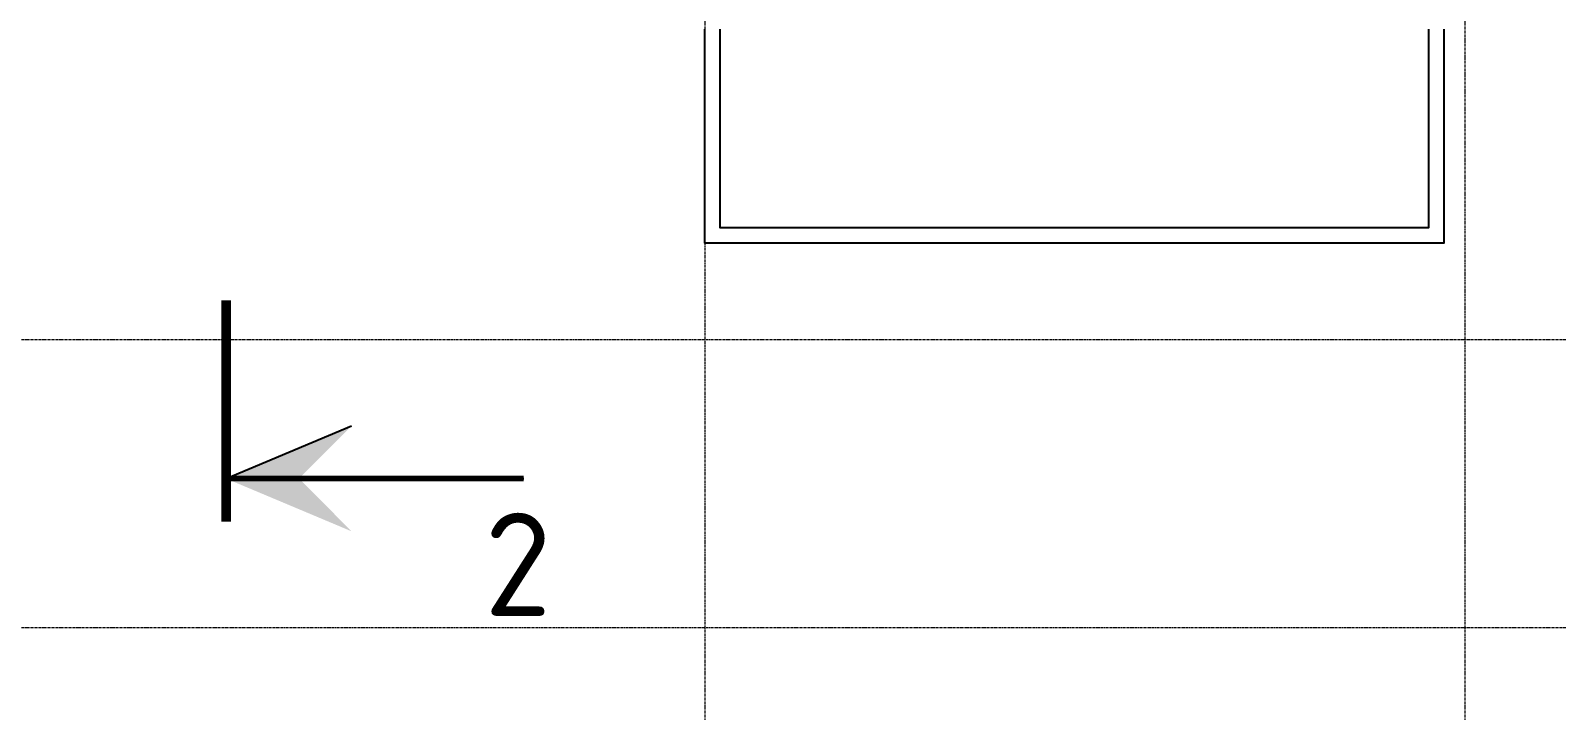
# Model space of a CAD drawing. Header units: inches. Extents: x -2431 to 214825, y 3 to 92804.
# Drawn here: x 91254 to 99237, y 44754 to 48311 of the extents above; entities that cross this region are included whole.
import ezdxf

# ---------------------------------------------------------------- set-up
doc = ezdxf.new("R2010")
doc.units = ezdxf.units.IN
doc.header["$MEASUREMENT"] = 0
doc.linetypes.add('Линия сетки', pattern=[22.225, 12.7, -3.175, 3.175, -3.175])
doc.layers.add('Балясины', color=7, linetype='Continuous', lineweight=9)
doc.styles.add('Чертеж250', font='', dxfattribs={"height": 250})
doc.styles.get('Чертеж250').set_extended_font_data('GOST type B')

msp = doc.modelspace()

# ---------------------------------------------------------------- hatches: boundary and pattern name
h = msp.add_hatch(color=256)
h.dxf.hatch_style = 1
h.paths.add_polyline_path([(92933.91213, 45691.29072), (92658.87611, 45967.38253), (92277.22467, 45967.38253)])
h.paths.add_polyline_path([(92277.22467, 45967.38253), (92658.87611, 45967.38253), (92933.91213, 46243.47434)])

# ---------------------------------------------------------------- linework, layer by layer
for p, q in [((98648.19808, 47199.26392), (94781.91171, 47199.26392)), ((92277.22467, 45967.38253), (92933.91213, 46243.47434)), ((92277.22467, 45967.38253), (93834.37082, 45967.38253))]:
    msp.add_line(p, q)
for points in [[(98648.19808, 48318.02832), (98648.19808, 47199.26392), (94781.91171, 47199.26392), (94781.91171, 48318.02832)], [(98568.19808, 48318.02832), (98568.19808, 47279.26392), (94861.91171, 47279.26392), (94861.91171, 48318.02832)]]:
    msp.add_lwpolyline(points)
for points, const_width in [([(92277.22467, 45741.24684), (92277.22467, 46900.30728)], 50), ([(93834.37082, 45967.38253), (92277.22467, 45967.38253)], 30)]:
    msp.add_lwpolyline(points, dxfattribs=dict(const_width=const_width))
at = {"layer": 'Балясины', "color": 254, "linetype": 'Линия сетки'}
for p, q in [((94781.91171, 67223.21253), (94781.91171, 40298.8621)), ((98756.91171, 67223.21253), (98756.91171, 40298.8621)), ((104246.5853, 46693.02832), (59395.498, 46693.02832)), ((104246.5853, 45185.89953), (59395.498, 45185.89953))]:
    msp.add_line(p, q, dxfattribs=at)

# ---------------------------------------------------------------- texts
at = {"insert": (93628.16449, 45788.27101), "char_height": 540, "width": 336.70875, "attachment_point": 1, "style": 'Чертеж250'}
msp.add_mtext('2', dxfattribs=at)

doc.saveas('drawing.dxf')
